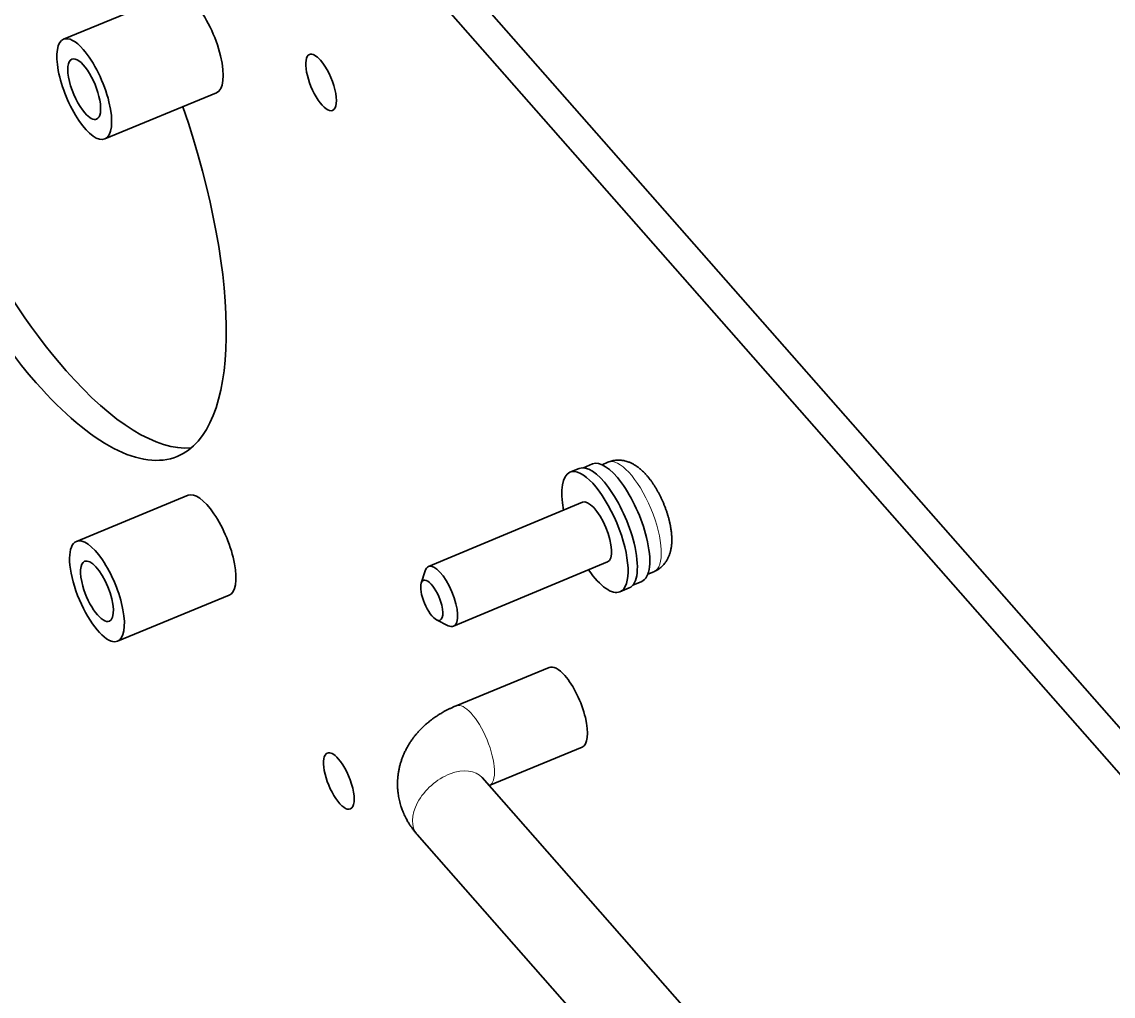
# Model space of a CAD drawing. Extents: x 23 to 417, y 3 to 294.
# Drawn here: x 373.29 to 383.4, y 130.91 to 139.94 of the extents above; entities that cross this region are included whole.
import ezdxf

# ---------------------------------------------------------------- set-up
doc = ezdxf.new("R2010")
doc.units = 0
doc.layers.get('0').update_dxf_attribs({"lineweight": 13})

# ---------------------------------------------------------------- blocks, each defined once
blk = doc.blocks.new('BLOCK4692')
at = {"color": 7, "lineweight": 35}
for p, q in [((47.706, -2.686), (-41.464, 98.72)), ((46.328, -3.255), (-42.843, 98.151)), ((-1.444, 17.314), (36.091, -25.371)), ((-4.448, 14.673), (33.087, -28.013))]:
    blk.add_line(p, q, dxfattribs=at)
at = {"color": 7, "lineweight": 35, "ltscale": 0.139811}
for p, q in [((-15.656, 53.652), (-20.826, 51.519)), ((-13.749, 49.03), (-18.919, 46.897)), ((-15.066, 30.39), (-20.235, 28.257)), ((-13.158, 25.768), (-18.328, 23.635))]:
    blk.add_line(p, q, dxfattribs=at)
at = {"color": 7, "lineweight": 35, "ltscale": 0.116509}
for p, q in [((1.662, 22.417), (-2.646, 20.639)), ((3.188, 18.719), (-1.12, 16.941))]:
    blk.add_line(p, q, dxfattribs=at)
at = {"color": 7, "lineweight": 35}
for centre, major_axis, start_param, end_param in [((-22.429, 48.832), (-6.866, 16.639), 6.283169, 8.61129), ((-21.051, 49.401), (-6.866, 16.639), 0.114565, 2.328105), ((-14.703, 51.341), (-0.954, 2.311), 3.141576, 5.469697), ((-19.872, 49.208), (-0.954, 2.311), 5.469697, 6.283169), ((-19.872, 49.208), (-0.954, 2.311), 6.283169, 9.424762), ((-19.872, 49.208), (-0.572, 1.387), 6.283169, 8.61129), ((-19.872, 49.208), (-0.572, 1.387), 3.141576, 6.283169), ((-19.872, 49.208), (-0.954, 2.311), 3.141576, 5.469697), ((-8.901, 49.517), (-0.534, 1.294), 6.283169, 9.424762), ((-8.901, 49.517), (-0.534, 1.294), 5.469697, 6.283169), ((-8.901, 49.517), (-0.534, 1.294), 3.141576, 5.469697), ((-19.872, 49.208), (-0.572, 1.387), 2.328105, 3.141576), ((-22.429, 48.832), (-6.866, 16.639), 3.141576, 4.537715), ((-21.051, 49.401), (-6.866, 16.639), 2.328105, 3.027091), ((-22.429, 48.832), (-6.866, 16.639), 2.328105, 3.141576), ((-14.112, 28.079), (-0.954, 2.311), 3.141629, 6.283222), ((-19.282, 25.946), (-0.954, 2.311), 3.141629, 6.283222), ((-19.282, 25.946), (-0.954, 2.311), 0.000036, 2.828105), ((-19.282, 25.946), (-0.572, 1.387), 6.283144, 7.540494), ((-19.282, 25.946), (-0.572, 1.387), 3.141552, 6.283144), ((-19.282, 25.946), (-0.572, 1.387), 1.257308, 3.141552), ((-19.282, 25.946), (-0.954, 2.311), 2.828105, 3.141629), ((2.425, 20.568), (-0.763, 1.849), 5.469697, 6.283169), ((2.425, 20.568), (-0.763, 1.849), 3.141576, 5.469697), ((-8.079, 17.158), (-0.534, 1.294), 6.283169, 9.424762), ((-8.079, 17.158), (-0.534, 1.294), 5.469697, 6.283169), ((-8.079, 17.158), (-0.534, 1.294), 3.141576, 5.469697)]:
    blk.add_ellipse(centre, major_axis=major_axis, ratio=0.362266, start_param=start_param, end_param=end_param, dxfattribs=at)
at = {"color": 7, "lineweight": 13}
for centre, major_axis, ratio, start_param, end_param in [((-1.883, 18.79), (-0.763, 1.849), 0.362266, 3.145251, 6.283169), ((-2.946, 15.993), (-1.502, -1.321), 0.640305, 3.141622, 6.283215)]:
    blk.add_ellipse(centre, major_axis=major_axis, ratio=ratio, start_param=start_param, end_param=end_param, dxfattribs=at)
at = {"color": 7, "lineweight": 35}
blk.add_open_spline([(-4.448, 14.673), (-4.466, 14.693), (-4.5, 14.732), (-4.548, 14.79), (-4.594, 14.848), (-4.638, 14.906), (-4.682, 14.965), (-4.724, 15.025), (-4.765, 15.085), (-4.805, 15.146), (-4.847, 15.214), (-4.891, 15.287), (-4.941, 15.377), (-4.994, 15.479), (-5.049, 15.593), (-5.099, 15.708), (-5.14, 15.813), (-5.175, 15.909), (-5.207, 16.008), (-5.24, 16.12), (-5.273, 16.247), (-5.3, 16.375), (-5.321, 16.499), (-5.336, 16.606), (-5.345, 16.694), (-5.352, 16.768), (-5.356, 16.842), (-5.36, 16.916), (-5.361, 16.99), (-5.361, 17.065), (-5.359, 17.139), (-5.356, 17.2), (-5.352, 17.264), (-5.347, 17.331), (-5.338, 17.414), (-5.327, 17.497), (-5.314, 17.58), (-5.299, 17.663), (-5.282, 17.746), (-5.263, 17.828), (-5.243, 17.908), (-5.22, 17.987), (-5.196, 18.065), (-5.171, 18.142), (-5.143, 18.218), (-5.114, 18.294), (-5.083, 18.369), (-5.05, 18.444), (-5.021, 18.505), (-4.991, 18.567), (-4.96, 18.629), (-4.92, 18.703), (-4.879, 18.775), (-4.836, 18.847), (-4.792, 18.919), (-4.746, 18.989), (-4.698, 19.058), (-4.654, 19.119), (-4.611, 19.177), (-4.569, 19.231), (-4.522, 19.289), (-4.475, 19.346), (-4.426, 19.402), (-4.376, 19.457), (-4.326, 19.511), (-4.274, 19.565), (-4.218, 19.621), (-4.157, 19.68), (-4.091, 19.74), (-4.024, 19.8), (-3.943, 19.869), (-3.847, 19.946), (-3.752, 20.018), (-3.672, 20.076), (-3.608, 20.121), (-3.543, 20.165), (-3.478, 20.208), (-3.411, 20.25), (-3.344, 20.29), (-3.276, 20.33), (-3.192, 20.378), (-3.091, 20.432), (-2.972, 20.493), (-2.851, 20.55), (-2.743, 20.599), (-2.674, 20.628), (-2.646, 20.639)], degree=3, knots=[0, 0, 0, 0, 0.080933, 0.154412, 0.227801, 0.301125, 0.374367, 0.44754, 0.520636, 0.593663, 0.666618, 0.758812, 0.850899, 0.976788, 1.102491, 1.228017, 1.353382, 1.443347, 1.533255, 1.664366, 1.79535, 1.926213, 2.057013, 2.173533, 2.247881, 2.322221, 2.396554, 2.470884, 2.545214, 2.619545, 2.693881, 2.768225, 2.801713, 2.885681, 2.969667, 3.053698, 3.137754, 3.221866, 3.306012, 3.390223, 3.474477, 3.555482, 3.636534, 3.717662, 3.798845, 3.880111, 3.961441, 4.042856, 4.124343, 4.165309, 4.248834, 4.332446, 4.41615, 4.499948, 4.583842, 4.667832, 4.751921, 4.836109, 4.894279, 4.968218, 5.042253, 5.116359, 5.190545, 5.264812, 5.339161, 5.413591, 5.488101, 5.577547, 5.667108, 5.75679, 5.846588, 5.98599, 6.125685, 6.203849, 6.282154, 6.360532, 6.439002, 6.517566, 6.596223, 6.674973, 6.753809, 6.886634, 7.019711, 7.153043, 7.286619, 7.377127, 7.377127, 7.377127, 7.377127], dxfattribs=at)
blk = doc.blocks.new('BLOCK4764')
at = {"color": 7, "lineweight": 35, "ltscale": 0.007447}
blk.add_line((-11.262, 19.756), (-11.537, 19.641), dxfattribs=at)
at = {"color": 7, "lineweight": 35, "ltscale": 0.011636}
for p, q in [((-12.595, 19.47), (-13.024, 19.29)), ((-10.278, 13.935), (-10.708, 13.755))]:
    blk.add_line(p, q, dxfattribs=at)
at = {"color": 7, "lineweight": 35, "ltscale": 0.011301}
blk.add_line((-11.974, 19.675), (-12.391, 19.501), dxfattribs=at)
at = {"color": 7, "lineweight": 35, "ltscale": 0.193161}
for p, q in [((-12.445, 17.906), (-19.573, 14.923)), ((-11.287, 15.139), (-18.414, 12.156))]:
    blk.add_line(p, q, dxfattribs=at)
at = {"color": 7, "lineweight": 35, "ltscale": 0.015136}
for p, q in [((-19.91, 14.153), (-19.724, 14.73)), ((-19.2, 12.456), (-18.659, 12.184))]:
    blk.add_line(p, q, dxfattribs=at)
at = {"color": 7, "lineweight": 35, "ltscale": 0.007446}
blk.add_line((-9.139, 14.683), (-9.414, 14.568), dxfattribs=at)
at = {"color": 7, "lineweight": 35, "ltscale": 0.011307}
blk.add_line((-9.697, 14.233), (-10.114, 14.058), dxfattribs=at)
at = {"color": 7, "lineweight": 35}
for centre, major_axis, start_param, end_param in [((-10.836, 16.954), (-1.139, 2.721), 4.310389, 6.283197), ((-11.866, 16.523), (-1.158, 2.767), 0.000012, 1.047194), ((-11.866, 16.523), (-1.158, 2.767), 3.141605, 6.283197), ((-11.437, 16.702), (-1.158, 2.767), 4.310389, 6.283197), ((-11.866, 16.523), (-0.579, 1.384), 3.141605, 6.283197), ((-10.836, 16.954), (-1.139, 2.721), 3.141605, 4.310389), ((-11.437, 16.702), (-1.158, 2.767), 3.141605, 4.310389), ((-18.993, 13.54), (-0.579, 1.384), 0.000012, 0.403236), ((-18.993, 13.54), (-0.579, 1.384), 3.141605, 6.283197), ((-11.866, 16.523), (-1.158, 2.767), 2.094402, 3.141605), ((-19.423, 13.36), (-0.386, 0.922), 4.310389, 6.686421), ((-19.423, 13.36), (-0.386, 0.922), 0.403236, 2.738299), ((-19.423, 13.36), (-0.386, 0.922), 2.738299, 4.310389), ((-18.993, 13.54), (-0.579, 1.384), 2.738299, 3.141605)]:
    blk.add_ellipse(centre, major_axis=major_axis, ratio=0.365278, start_param=start_param, end_param=end_param, dxfattribs=at)
at = {"color": 7, "lineweight": 13}
blk.add_ellipse((-10.201, 17.22), major_axis=(-1.062, 2.537), ratio=0.365278, start_param=3.141605, end_param=6.283197, dxfattribs=at)
at = {"color": 7, "lineweight": 35}
for points, knots in [([(-11.262, 19.756), (-11.231, 19.769), (-11.168, 19.793), (-11.074, 19.819), (-10.983, 19.837), (-10.892, 19.849), (-10.797, 19.854), (-10.713, 19.852), (-10.636, 19.845), (-10.567, 19.836), (-10.482, 19.82), (-10.39, 19.795), (-10.317, 19.77), (-10.255, 19.746), (-10.203, 19.725), (-10.138, 19.693), (-10.074, 19.659), (-10.012, 19.623), (-9.952, 19.584), (-9.894, 19.544), (-9.838, 19.502), (-9.782, 19.457), (-9.721, 19.405), (-9.654, 19.344), (-9.592, 19.282), (-9.538, 19.226), (-9.493, 19.177), (-9.449, 19.126), (-9.407, 19.077), (-9.369, 19.031), (-9.334, 18.986), (-9.3, 18.94), (-9.268, 18.898), (-9.235, 18.852), (-9.201, 18.803), (-9.162, 18.745), (-9.124, 18.687), (-9.087, 18.628), (-9.05, 18.569), (-9.014, 18.508), (-8.979, 18.447), (-8.944, 18.385), (-8.911, 18.322), (-8.878, 18.259), (-8.845, 18.195), (-8.814, 18.13), (-8.783, 18.065), (-8.753, 18), (-8.723, 17.934), (-8.695, 17.868), (-8.667, 17.801), (-8.64, 17.734), (-8.614, 17.667), (-8.589, 17.599), (-8.565, 17.531), (-8.542, 17.463), (-8.52, 17.395), (-8.498, 17.327), (-8.478, 17.259), (-8.459, 17.191), (-8.44, 17.123), (-8.429, 17.078), (-8.423, 17.055)], [0, 0, 0, 0, 0.101599, 0.203217, 0.291145, 0.379101, 0.477834, 0.576579, 0.63131, 0.708722, 0.786074, 0.890855, 0.995354, 1.017378, 1.090112, 1.16266, 1.235025, 1.30721, 1.377952, 1.448516, 1.519066, 1.589614, 1.662507, 1.761004, 1.859993, 1.926533, 1.993418, 2.060675, 2.128316, 2.18491, 2.241792, 2.298986, 2.356485, 2.39992, 2.468465, 2.537454, 2.60687, 2.676713, 2.746679, 2.81703, 2.887732, 2.958763, 3.029944, 3.101394, 3.173073, 3.244949, 3.316922, 3.38902, 3.461203, 3.533433, 3.605668, 3.677874, 3.750013, 3.822044, 3.893987, 3.965749, 4.037298, 4.108593, 4.179741, 4.250573, 4.321068, 4.391188, 4.391188, 4.391188, 4.391188]), ([(-8.423, 17.055), (-8.417, 17.032), (-8.407, 16.987), (-8.391, 16.919), (-8.377, 16.851), (-8.364, 16.782), (-8.35, 16.702), (-8.336, 16.613), (-8.325, 16.525), (-8.317, 16.447), (-8.312, 16.38), (-8.308, 16.314), (-8.305, 16.25), (-8.304, 16.19), (-8.304, 16.133), (-8.305, 16.076), (-8.308, 16.024), (-8.311, 15.968), (-8.317, 15.908), (-8.325, 15.838), (-8.336, 15.769), (-8.348, 15.707), (-8.361, 15.647), (-8.376, 15.59), (-8.395, 15.528), (-8.416, 15.467), (-8.433, 15.422), (-8.451, 15.379), (-8.469, 15.339), (-8.494, 15.287), (-8.522, 15.236), (-8.551, 15.187), (-8.582, 15.141), (-8.623, 15.084), (-8.675, 15.018), (-8.743, 14.946), (-8.807, 14.887), (-8.865, 14.841), (-8.917, 14.803), (-8.979, 14.763), (-9.053, 14.721), (-9.11, 14.695), (-9.139, 14.683)], [0, 0, 0, 0, 0.069988, 0.139559, 0.208707, 0.277414, 0.351987, 0.451223, 0.549554, 0.617259, 0.684568, 0.751493, 0.818061, 0.87534, 0.932433, 0.989311, 1.046076, 1.08781, 1.157879, 1.227916, 1.29792, 1.368103, 1.417232, 1.481523, 1.546043, 1.610651, 1.675481, 1.691038, 1.748746, 1.806593, 1.864526, 1.922531, 1.977551, 2.032608, 2.132019, 2.230764, 2.329497, 2.391761, 2.454009, 2.520481, 2.614547, 2.708602, 2.708602, 2.708602, 2.708602])]:
    blk.add_open_spline(points, degree=3, knots=knots, dxfattribs=at)

msp = doc.modelspace()

# ---------------------------------------------------------------- block references
at = {"lineweight": 0, "xscale": 0.2, "yscale": 0.2, "zscale": 0.2}
for name, p in [('BLOCK4692', (377.8438, 129.4774)), ('BLOCK4764', (380.9738, 131.9109))]:
    msp.add_blockref(name, p, dxfattribs=at)

doc.saveas('drawing.dxf')
